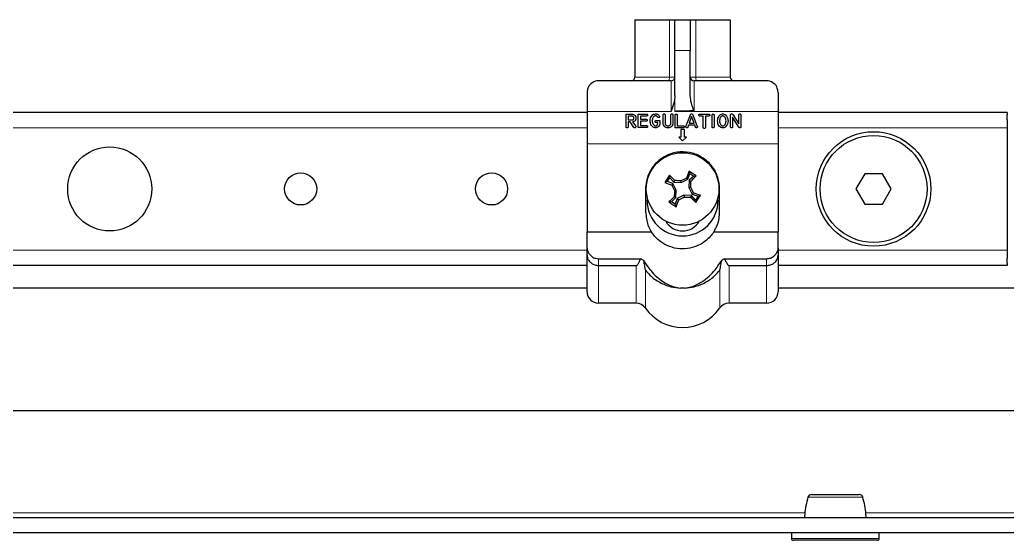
# Model space of a CAD drawing. Header units: millimetres. Extents: x -842 to 1891, y -262 to 1017.
# Drawn here: x 1567 to 1696.3, y -118.7 to -50.6 of the extents above; entities that cross this region are included whole.
import ezdxf

# ---------------------------------------------------------------- set-up
doc = ezdxf.new("R2010")
doc.units = ezdxf.units.MM

msp = doc.modelspace()

# ---------------------------------------------------------------- linework, layer by layer
at = {"color": 7, "linetype": 'Continuous', "lineweight": 25}
for p, q in [((1647.54, -50.56), (1647.54, -58.06)), ((1647.54, -50.56), (1652.07, -50.56)), ((1652.07, -50.56), (1652.79, -50.56)), ((1652.79, -50.56), (1654.79, -50.56)), ((1652.79, -54.56), (1652.79, -50.56)), ((1654.79, -50.56), (1654.79, -54.56)), ((1654.79, -50.56), (1655.52, -50.56)), ((1655.52, -50.56), (1660.04, -50.56)), ((1660.04, -50.56), (1660.04, -58.06)), ((1652.79, -60.49), (1652.79, -54.56)), ((1654.79, -60.49), (1654.79, -54.56)), ((1652.29, -58.56), (1642.79, -58.56)), ((1664.79, -58.56), (1655.29, -58.56)), ((1641.29, -60.06), (1641.29, -62.56)), ((1666.29, -60.06), (1666.29, -62.56)), ((1641.29, -62.71), (861.29, -62.71)), ((1641.29, -62.56), (1641.29, -66.81)), ((1646.39, -62.91), (1647.14, -62.91)), ((1646.39, -64.57), (1646.39, -62.91)), ((1647.15, -63.17), (1646.65, -63.17)), ((1646.65, -63.17), (1646.65, -63.67)), ((1647.99, -64.68), (1647.99, -62.91)), ((1647.99, -62.91), (1649.06, -62.91)), ((1649.05, -63.17), (1648.26, -63.17)), ((1648.26, -63.17), (1648.26, -63.58)), ((1651.25, -64.1), (1651.25, -63.02)), ((1651.52, -63.02), (1651.52, -64.09)), ((1652.26, -64.08), (1652.26, -63.02)), ((1652.52, -63.02), (1652.52, -64.08)), ((1652.81, -64.71), (1652.81, -63.04)), ((1653.07, -63.04), (1653.07, -64.44)), ((1654.23, -64.53), (1654.81, -62.99)), ((1654.97, -63.23), (1654.66, -64.11)), ((1655.29, -64.11), (1654.97, -63.23)), ((1655.13, -63.01), (1655.72, -64.53)), ((1656.06, -62.91), (1657.18, -62.91)), ((1656.48, -63.17), (1656.06, -63.17)), ((1656.48, -64.64), (1656.48, -63.17)), ((1657.18, -63.17), (1656.79, -63.17)), ((1656.79, -63.17), (1656.79, -64.64)), ((1657.65, -64.57), (1657.65, -63.04)), ((1657.92, -63.04), (1657.92, -64.57)), ((1660.07, -64.57), (1660.07, -63.01)), ((1661.17, -64.6), (1660.34, -63.33)), ((1660.34, -63.33), (1660.34, -64.57)), ((1660.35, -62.96), (1661.15, -64.2)), ((1661.15, -64.2), (1661.15, -63.02)), ((1661.42, -63.02), (1661.42, -64.57)), ((1666.29, -62.56), (1666.29, -66.81)), ((1696.29, -62.71), (1666.29, -62.71)), ((1696.29, -62.71), (1696.29, -63.01)), ((1696.29, -63.65), (1696.29, -63.01)), ((1646.65, -63.67), (1647.24, -63.67)), ((1646.94, -63.94), (1646.65, -63.94)), ((1646.65, -63.94), (1646.65, -64.57)), ((1647.43, -64.65), (1646.94, -63.94)), ((1647.25, -63.94), (1647.65, -64.51)), ((1648.26, -63.58), (1649, -63.58)), ((1649, -63.84), (1648.26, -63.84)), ((1648.26, -63.84), (1648.26, -64.42)), ((1648.26, -64.42), (1649.05, -64.42)), ((1650.33, -63.75), (1650.82, -63.75)), ((1650.53, -64.01), (1650.33, -64.01)), ((1650.82, -63.75), (1650.82, -64.04)), ((1653.07, -64.44), (1653.87, -64.44)), ((1654.57, -64.37), (1654.48, -64.62)), ((1655.38, -64.37), (1654.57, -64.37)), ((1654.66, -64.11), (1655.29, -64.11)), ((1655.48, -64.61), (1655.38, -64.37)), ((1696.29, -63.65), (1696.29, -64.71)), ((1649.06, -64.68), (1647.99, -64.68)), ((1653.87, -64.71), (1652.81, -64.71)), ((1653.29, -65.91), (1653.79, -66.41)), ((1653.54, -65.91), (1653.29, -65.91)), ((1653.54, -64.91), (1653.54, -65.91)), ((1654.04, -64.91), (1653.54, -64.91)), ((1653.79, -66.41), (1654.29, -65.91)), ((1654.04, -65.91), (1654.04, -64.91)), ((1654.29, -65.91), (1654.04, -65.91)), ((1696.29, -64.71), (1696.29, -80.71)), ((1641.29, -66.81), (1641.29, -78.31)), ((1666.29, -66.81), (1666.29, -78.31)), ((1652.11, -71.25), (1652.08, -70.92)), ((1654.49, -71.44), (1654.75, -70.69)), ((1654.75, -70.69), (1654.64, -70.38)), ((1655.25, -71.02), (1654.67, -71.56)), ((1654.75, -70.69), (1655.25, -71.02)), ((1655.25, -71.02), (1655.58, -70.99)), ((1677.64, -70.71), (1676.48, -72.71)), ((1679.95, -70.71), (1677.64, -70.71)), ((1681.1, -72.71), (1679.95, -70.71)), ((1651.78, -71.75), (1651.47, -71.86)), ((1651.78, -71.75), (1652.11, -71.25)), ((1652.53, -72.01), (1651.78, -71.75)), ((1652.11, -71.25), (1652.65, -71.83)), ((1652.53, -72.01), (1652.37, -72.2)), ((1652.97, -72.88), (1652.53, -72.01)), ((1652.65, -71.83), (1652.76, -71.61)), ((1652.65, -71.83), (1653.62, -71.88)), ((1653.62, -71.88), (1653.57, -71.65)), ((1653.62, -71.88), (1654.49, -71.44)), ((1654.49, -71.44), (1654.3, -71.28)), ((1654.67, -71.56), (1654.62, -72.53)), ((1654.67, -71.56), (1654.89, -71.67)), ((1648.94, -72.71), (1648.94, -75.71)), ((1652.97, -72.88), (1652.74, -72.93)), ((1652.92, -73.85), (1652.97, -72.88)), ((1653.97, -73.53), (1653.1, -73.97)), ((1653.97, -73.53), (1654.02, -73.76)), ((1654.94, -73.58), (1653.97, -73.53)), ((1654.62, -72.53), (1654.85, -72.48)), ((1654.62, -72.53), (1655.06, -73.4)), ((1654.94, -73.58), (1654.83, -73.8)), ((1655.48, -74.16), (1654.94, -73.58)), ((1655.06, -73.4), (1655.22, -73.21)), ((1655.06, -73.4), (1655.81, -73.66)), ((1655.81, -73.66), (1655.48, -74.16)), ((1655.81, -73.66), (1656.12, -73.55)), ((1658.64, -75.71), (1658.64, -72.71)), ((1676.48, -72.71), (1677.64, -74.71)), ((1679.95, -74.71), (1681.1, -72.71)), ((1649.14, -74.21), (1648.94, -74.21)), ((1652.34, -74.39), (1652.01, -74.42)), ((1652.34, -74.39), (1652.92, -73.85)), ((1652.84, -74.72), (1652.34, -74.39)), ((1652.92, -73.85), (1652.7, -73.74)), ((1653.1, -73.97), (1652.84, -74.72)), ((1652.84, -74.72), (1652.95, -75.03)), ((1653.1, -73.97), (1653.29, -74.13)), ((1655.48, -74.16), (1655.51, -74.49)), ((1658.64, -74.21), (1658.44, -74.21)), ((1677.64, -74.71), (1679.95, -74.71)), ((1641.29, -80.45), (1641.29, -78.31)), ((1641.29, -78.31), (1649.7, -78.31)), ((1657.89, -78.31), (1666.29, -78.31)), ((1666.29, -80.45), (1666.29, -78.31)), ((1641.29, -81.36), (1641.29, -80.45)), ((1641.29, -86.16), (1641.29, -81.36)), ((1666.29, -80.45), (1666.29, -81.36)), ((1666.29, -81.36), (1666.29, -86.16)), ((1696.29, -80.71), (1696.29, -81.76)), ((1641.29, -82.71), (861.29, -82.71)), ((1642.79, -81.84), (1648.31, -81.84)), ((1642.79, -82.74), (1647.7, -82.74)), ((1659.28, -81.84), (1664.79, -81.84)), ((1659.88, -82.74), (1664.79, -82.74)), ((1696.29, -82.71), (1666.29, -82.71)), ((1696.29, -82.41), (1696.29, -81.76)), ((1696.29, -82.41), (1696.29, -82.71)), ((1641.29, -85.71), (834.79, -85.71)), ((1722.79, -85.71), (1666.29, -85.71)), ((1647.7, -87.66), (1642.79, -87.66)), ((1664.79, -87.66), (1659.88, -87.66)), ((834.79, -101.71), (1722.79, -101.71)), ((784.09, -115.71), (1773.49, -115.71)), ((784.09, -117.71), (1773.49, -117.71)), ((1668.04, -117.71), (1668.04, -118.46)), ((1679.29, -118.71), (1668.29, -118.71)), ((1679.54, -118.46), (1679.54, -117.71))]:
    msp.add_line(p, q, dxfattribs=at)
at = {"color": 8, "linetype": 'Continuous', "lineweight": 18}
for p, q in [((1652.07, -58.06), (1652.07, -50.56)), ((1655.52, -50.56), (1655.52, -58.06)), ((1654.79, -54.56), (1652.79, -54.56)), ((1647.54, -58.06), (1652.07, -58.06)), ((1652.07, -58.06), (1652.79, -58.06)), ((1654.79, -58.06), (1655.52, -58.06)), ((1655.52, -58.06), (1660.04, -58.06)), ((1652.29, -62.56), (1652.29, -58.56)), ((1655.29, -58.56), (1655.29, -62.48)), ((1652.79, -62.56), (1652.79, -60.49)), ((1652.29, -62.56), (1641.29, -62.56)), ((1666.29, -62.56), (1652.79, -62.56)), ((1641.29, -64.71), (861.29, -64.71)), ((1696.29, -64.71), (1666.29, -64.71)), ((1666.29, -66.81), (1641.29, -66.81)), ((1641.29, -80.71), (861.29, -80.71)), ((1696.29, -80.71), (1666.29, -80.71)), ((1642.79, -81.84), (1642.79, -82.74)), ((1642.79, -82.74), (1642.79, -87.66)), ((1647.7, -87.66), (1647.7, -82.74)), ((1659.88, -82.74), (1659.88, -87.66)), ((1664.79, -82.74), (1664.79, -81.84)), ((1664.79, -87.66), (1664.79, -82.74)), ((1648.94, -83.34), (1648.94, -88.3)), ((1658.65, -88.3), (1658.65, -83.34)), ((1669.82, -115.11), (887.76, -115.11)), ((1773.19, -115.11), (1677.76, -115.11)), ((1668.04, -118.46), (1679.54, -118.46))]:
    msp.add_line(p, q, dxfattribs=at)
at = {"color": 8, "linetype": 'Continuous', "lineweight": 18, "flags": 128}
for points in [[(1652.07, -58.06), (1652.07, -58.15), (1652.06, -58.25), (1652.05, -58.33), (1652.03, -58.41), (1652.01, -58.47), (1651.98, -58.52), (1651.96, -58.55), (1651.93, -58.56)], [(1655.66, -58.56), (1655.63, -58.55), (1655.6, -58.52), (1655.58, -58.47), (1655.56, -58.41), (1655.54, -58.33), (1655.53, -58.25), (1655.52, -58.15), (1655.52, -58.06)]]:
    msp.add_lwpolyline(points, dxfattribs=at)
at = {"color": 7, "linetype": 'Continuous', "lineweight": 25}
for centre, radius in [((1678.79, -72.71), 7.5), ((1678.79, -72.71), 7), ((1578.79, -72.71), 5.5), ((1653.79, -72.71), 4.75), ((1603.79, -72.71), 2.1), ((1628.79, -72.71), 2.1)]:
    msp.add_circle(centre, radius, dxfattribs=at)
for centre, radius, start, end in [((1647.04, -58.06), 0.5, 270, 0), ((1652.29, -58.06), 0.5, 270, 0), ((1655.29, -58.06), 0.5, 180, 270), ((1660.54, -58.06), 0.5, 180, 270), ((1714.51, -112.26), 74.88, 146.4919, 147.3486), ((1603.12, -119.6), 69.05, 44.0348, 44.8347), ((1719.1, -95.12), 69.05, 159.0058, 159.8057), ((1614.24, -133.43), 74.88, 56.4919, 57.3486), ((1606.9, -22.03), 69.05, 314.0348, 314.8347), ((1676.21, -7.4), 69.05, 249.0058, 249.8057), ((1720.28, -38.94), 75.61, 206.0937, 206.7115), ((1649.78, -147.16), 75.61, 87.129, 87.7468), ((1687.56, -139.19), 75.61, 116.0937, 116.7115), ((1579.34, -68.69), 75.61, 357.129, 357.7468), ((1728.25, -76.72), 75.61, 177.129, 177.7468), ((1587.31, -106.47), 75.61, 26.0937, 26.7115), ((1631.38, -138.01), 69.05, 69.0058, 69.8057), ((1593.07, -33.15), 74.88, 326.4919, 327.3486), ((1653.79, -74.21), 4.65, 180, 0), ((1700.69, -123.38), 69.05, 134.0348, 134.8347), ((1693.35, -11.99), 74.88, 236.4919, 237.3486), ((1588.49, -50.29), 69.05, 339.0058, 339.8057), ((1620.03, -6.22), 75.61, 296.0937, 296.7115), ((1657.8, 1.75), 75.61, 267.129, 267.7468), ((1704.47, -25.81), 69.05, 224.0348, 224.8347), ((1653.79, -75.71), 2.5, 209.1764, 330.8236), ((1642.79, -86.16), 1.5, 180, 270), ((1664.79, -86.16), 1.5, 270, 0), ((1647.7, -89.16), 1.5, 34.5604, 90), ((1659.88, -89.16), 1.5, 90, 145.4396), ((1653.79, -84.96), 5.89, 214.5604, 325.4396), ((1670.68, -113.21), 0.5, 89.9982, 165.4001), ((1676.91, -113.21), 0.5, 15.316, 90.0228), ((1668.29, -118.46), 0.25, 180, 270), ((1679.29, -118.46), 0.25, 270, 0)]:
    msp.add_arc(centre, radius, start, end, dxfattribs=at)
msp.add_ellipse((17081.97, -62.56), major_axis=(15429.18, 0), ratio=0.000259, start_param=3.123591, end_param=3.141593, dxfattribs=at)
for points, knots in [([(1642.79, -58.56), (1642.79, -58.56), (1642.72, -58.56), (1642.37, -58.58), (1641.84, -58.81), (1641.38, -59.39), (1641.32, -59.87), (1641.29, -60.06)], [0, 0, 0, 0, 0.003231, 0.101221, 0.514725, 0.80586, 1, 1, 1, 1]), ([(1666.29, -60.06), (1666.27, -59.87), (1666.21, -59.39), (1665.75, -58.81), (1665.22, -58.58), (1664.87, -58.56), (1664.8, -58.56), (1664.79, -58.56)], [0, 0, 0, 0, 0.19414, 0.485275, 0.898779, 0.996769, 1, 1, 1, 1]), ([(1652.79, -60.49), (1652.76, -60.83), (1652.68, -61.53), (1652.42, -62.2), (1652.3, -62.55), (1652.29, -62.56)], [0, 0, 0, 0, 0.475461, 0.994056, 1, 1, 1, 1]), ([(1655.29, -62.48), (1655.29, -62.48), (1655.29, -62.48), (1655.28, -62.48), (1655.27, -62.46), (1655.24, -62.38), (1655.12, -62.05), (1654.89, -61.41), (1654.83, -60.82), (1654.79, -60.49)], [0, 0, 0, 0, 0.00167, 0.003889, 0.009531, 0.034361, 0.132751, 0.526214, 1, 1, 1, 1]), ([(1647.14, -62.91), (1647.22, -62.91), (1647.36, -62.92), (1647.47, -63.01), (1647.52, -63.04)], [0, 0, 0, 0, 0.559747, 1, 1, 1, 1]), ([(1647.34, -63.24), (1647.3, -63.22), (1647.25, -63.18), (1647.18, -63.17), (1647.15, -63.17)], [0, 0, 0, 0, 0.559136, 1, 1, 1, 1]), ([(1647.42, -63.43), (1647.41, -63.39), (1647.41, -63.32), (1647.36, -63.26), (1647.34, -63.24)], [0, 0, 0, 0, 0.559692, 1, 1, 1, 1]), ([(1647.52, -63.04), (1647.57, -63.11), (1647.67, -63.22), (1647.68, -63.37), (1647.68, -63.43)], [0, 0, 0, 0, 0.558947, 1, 1, 1, 1]), ([(1649.21, -63.04), (1649.21, -63.06), (1649.2, -63.1), (1649.15, -63.17), (1649.09, -63.17), (1649.05, -63.17)], [0, 0, 0, 0, 0.2810527, 0.5596626, 1, 1, 1, 1]), ([(1649.06, -62.91), (1649.08, -62.91), (1649.12, -62.91), (1649.18, -62.94), (1649.21, -62.99), (1649.21, -63.02), (1649.21, -63.04)], [0, 0, 0, 0, 0.280872, 0.559701, 0.779382, 1, 1, 1, 1]), ([(1649.55, -63.81), (1649.56, -63.67), (1649.57, -63.43), (1649.69, -63.23), (1649.75, -63.13)], [0, 0, 0, 0, 0.56034, 1, 1, 1, 1]), ([(1649.75, -63.13), (1649.82, -63.05), (1649.96, -62.91), (1650.15, -62.89), (1650.24, -62.88)], [0, 0, 0, 0, 0.559217, 1, 1, 1, 1]), ([(1650.23, -63.15), (1650.19, -63.15), (1650.12, -63.16), (1649.99, -63.23), (1649.84, -63.44), (1649.83, -63.66), (1649.81, -63.81)], [0, 0, 0, 0, 0.125332, 0.250695, 0.500738, 1, 1, 1, 1]), ([(1650.42, -63.19), (1650.39, -63.18), (1650.33, -63.15), (1650.26, -63.15), (1650.23, -63.15)], [0, 0, 0, 0, 0.558634, 1, 1, 1, 1]), ([(1650.24, -62.88), (1650.31, -62.89), (1650.43, -62.89), (1650.54, -62.95), (1650.59, -62.97)], [0, 0, 0, 0, 0.560514, 1, 1, 1, 1]), ([(1650.52, -63.31), (1650.51, -63.29), (1650.48, -63.24), (1650.44, -63.21), (1650.42, -63.19)], [0, 0, 0, 0, 0.560467, 1, 1, 1, 1]), ([(1650.63, -63.37), (1650.61, -63.37), (1650.56, -63.36), (1650.54, -63.32), (1650.52, -63.31)], [0, 0, 0, 0, 0.558039, 1, 1, 1, 1]), ([(1650.59, -62.97), (1650.62, -63), (1650.69, -63.06), (1650.74, -63.13), (1650.76, -63.16)], [0, 0, 0, 0, 0.559542, 1, 1, 1, 1]), ([(1650.79, -63.24), (1650.78, -63.26), (1650.77, -63.3), (1650.73, -63.34), (1650.68, -63.37), (1650.65, -63.37), (1650.63, -63.37)], [0, 0, 0, 0, 0.277709, 0.558209, 0.77892, 1, 1, 1, 1]), ([(1650.76, -63.16), (1650.76, -63.18), (1650.78, -63.2), (1650.79, -63.23), (1650.79, -63.24)], [0, 0, 0, 0, 0.560691, 1, 1, 1, 1]), ([(1651.25, -63.02), (1651.25, -63), (1651.26, -62.96), (1651.28, -62.91), (1651.33, -62.89), (1651.36, -62.88), (1651.37, -62.88)], [0, 0, 0, 0, 0.280849, 0.55949, 0.779158, 1, 1, 1, 1]), ([(1651.37, -62.88), (1651.39, -62.88), (1651.44, -62.89), (1651.49, -62.92), (1651.51, -62.97), (1651.52, -63), (1651.52, -63.02)], [0, 0, 0, 0, 0.28091, 0.559174, 0.779166, 1, 1, 1, 1]), ([(1652.26, -63.02), (1652.26, -63), (1652.26, -62.96), (1652.29, -62.91), (1652.34, -62.89), (1652.37, -62.88), (1652.38, -62.88)], [0, 0, 0, 0, 0.2809, 0.559498, 0.779148, 1, 1, 1, 1]), ([(1652.38, -62.88), (1652.4, -62.88), (1652.44, -62.89), (1652.5, -62.92), (1652.52, -62.97), (1652.52, -63), (1652.52, -63.02)], [0, 0, 0, 0, 0.280888, 0.559023, 0.779155, 1, 1, 1, 1]), ([(1652.81, -63.04), (1652.81, -63.02), (1652.81, -62.98), (1652.84, -62.93), (1652.89, -62.91), (1652.92, -62.91), (1652.93, -62.91)], [0, 0, 0, 0, 0.280912, 0.559405, 0.779108, 1, 1, 1, 1]), ([(1652.93, -62.91), (1652.95, -62.91), (1653, -62.91), (1653.05, -62.94), (1653.07, -62.99), (1653.07, -63.03), (1653.07, -63.04)], [0, 0, 0, 0, 0.280813, 0.559099, 0.77917, 1, 1, 1, 1]), ([(1654.81, -62.99), (1654.82, -62.98), (1654.83, -62.94), (1654.88, -62.89), (1654.93, -62.89), (1654.96, -62.88)], [0, 0, 0, 0, 0.281465, 0.561772, 1, 1, 1, 1]), ([(1654.96, -62.88), (1654.98, -62.88), (1655.02, -62.89), (1655.09, -62.93), (1655.12, -62.98), (1655.13, -63.01)], [0, 0, 0, 0, 0.281226, 0.561522, 1, 1, 1, 1]), ([(1655.93, -63.04), (1655.93, -63.02), (1655.93, -62.98), (1655.97, -62.93), (1656.02, -62.91), (1656.05, -62.91), (1656.06, -62.91)], [0, 0, 0, 0, 0.280713, 0.558701, 0.779045, 1, 1, 1, 1]), ([(1656.06, -63.17), (1656.04, -63.17), (1656, -63.17), (1655.95, -63.14), (1655.93, -63.09), (1655.93, -63.05), (1655.93, -63.04)], [0, 0, 0, 0, 0.2807603, 0.5588212, 0.7789154, 1, 1, 1, 1]), ([(1657.18, -62.91), (1657.2, -62.91), (1657.25, -62.91), (1657.31, -62.94), (1657.34, -62.99), (1657.34, -63.02), (1657.34, -63.04)], [0, 0, 0, 0, 0.280951, 0.559967, 0.779431, 1, 1, 1, 1]), ([(1657.34, -63.04), (1657.34, -63.06), (1657.34, -63.11), (1657.28, -63.17), (1657.22, -63.17), (1657.18, -63.17)], [0, 0, 0, 0, 0.281019, 0.559679, 1, 1, 1, 1]), ([(1657.65, -63.04), (1657.65, -63.02), (1657.66, -62.98), (1657.68, -62.93), (1657.73, -62.91), (1657.76, -62.91), (1657.77, -62.91)], [0, 0, 0, 0, 0.280828, 0.559417, 0.779393, 1, 1, 1, 1]), ([(1657.77, -62.91), (1657.79, -62.91), (1657.84, -62.91), (1657.89, -62.94), (1657.91, -62.99), (1657.92, -63.02), (1657.92, -63.04)], [0, 0, 0, 0, 0.2807653, 0.5591779, 0.7791749, 1, 1, 1, 1]), ([(1658.37, -63.8), (1658.38, -63.68), (1658.39, -63.46), (1658.5, -63.26), (1658.54, -63.18)], [0, 0, 0, 0, 0.5599138, 1, 1, 1, 1]), ([(1658.54, -63.18), (1658.61, -63.09), (1658.73, -62.92), (1658.93, -62.9), (1659.02, -62.88)], [0, 0, 0, 0, 0.560137, 1, 1, 1, 1]), ([(1659.02, -63.15), (1658.99, -63.15), (1658.92, -63.16), (1658.81, -63.23), (1658.76, -63.3), (1658.73, -63.35)], [0, 0, 0, 0, 0.279832, 0.559843, 1, 1, 1, 1]), ([(1659.02, -62.88), (1659.08, -62.89), (1659.2, -62.9), (1659.4, -62.99), (1659.49, -63.1), (1659.55, -63.18)], [0, 0, 0, 0, 0.280496, 0.560765, 1, 1, 1, 1]), ([(1659.36, -63.35), (1659.31, -63.29), (1659.22, -63.17), (1659.08, -63.15), (1659.02, -63.15)], [0, 0, 0, 0, 0.559596, 1, 1, 1, 1]), ([(1659.55, -63.18), (1659.61, -63.29), (1659.72, -63.48), (1659.73, -63.71), (1659.74, -63.8)], [0, 0, 0, 0, 0.559312, 1, 1, 1, 1]), ([(1660.07, -63.01), (1660.08, -62.99), (1660.08, -62.95), (1660.1, -62.91), (1660.15, -62.89), (1660.18, -62.88), (1660.19, -62.88)], [0, 0, 0, 0, 0.280941, 0.559114, 0.779089, 1, 1, 1, 1]), ([(1660.19, -62.88), (1660.21, -62.88), (1660.24, -62.89), (1660.3, -62.91), (1660.33, -62.94), (1660.35, -62.96)], [0, 0, 0, 0, 0.280638, 0.560877, 1, 1, 1, 1]), ([(1661.15, -63.02), (1661.15, -63), (1661.16, -62.96), (1661.18, -62.91), (1661.23, -62.89), (1661.26, -62.88), (1661.27, -62.88)], [0, 0, 0, 0, 0.2808879, 0.5594825, 0.7792702, 1, 1, 1, 1]), ([(1661.27, -62.88), (1661.29, -62.88), (1661.34, -62.89), (1661.39, -62.92), (1661.41, -62.97), (1661.42, -63), (1661.42, -63.02)], [0, 0, 0, 0, 0.280836, 0.55925, 0.779182, 1, 1, 1, 1]), ([(1646.51, -64.71), (1646.49, -64.7), (1646.45, -64.7), (1646.41, -64.66), (1646.39, -64.62), (1646.39, -64.59), (1646.39, -64.57)], [0, 0, 0, 0, 0.280437, 0.558281, 0.778899, 1, 1, 1, 1]), ([(1646.65, -64.57), (1646.65, -64.59), (1646.65, -64.63), (1646.61, -64.68), (1646.56, -64.7), (1646.52, -64.7), (1646.51, -64.71)], [0, 0, 0, 0, 0.280498, 0.558325, 0.778868, 1, 1, 1, 1]), ([(1647.24, -63.67), (1647.26, -63.67), (1647.3, -63.66), (1647.33, -63.64), (1647.34, -63.63)], [0, 0, 0, 0, 0.558174, 1, 1, 1, 1]), ([(1647.48, -63.85), (1647.44, -63.87), (1647.37, -63.92), (1647.28, -63.93), (1647.25, -63.94)], [0, 0, 0, 0, 0.56031, 1, 1, 1, 1]), ([(1647.34, -63.63), (1647.36, -63.61), (1647.38, -63.58), (1647.41, -63.52), (1647.42, -63.46), (1647.42, -63.43)], [0, 0, 0, 0, 0.279917, 0.56006, 1, 1, 1, 1]), ([(1647.68, -63.43), (1647.67, -63.52), (1647.66, -63.69), (1647.54, -63.8), (1647.48, -63.85)], [0, 0, 0, 0, 0.5594568, 1, 1, 1, 1]), ([(1647.68, -64.58), (1647.68, -64.6), (1647.67, -64.64), (1647.63, -64.68), (1647.58, -64.7), (1647.55, -64.7), (1647.53, -64.71)], [0, 0, 0, 0, 0.278138, 0.5585442, 0.7791606, 1, 1, 1, 1]), ([(1647.65, -64.51), (1647.66, -64.52), (1647.68, -64.54), (1647.68, -64.56), (1647.68, -64.58)], [0, 0, 0, 0, 0.561079, 1, 1, 1, 1]), ([(1649, -63.58), (1649.03, -63.58), (1649.07, -63.58), (1649.13, -63.61), (1649.15, -63.66), (1649.16, -63.69), (1649.16, -63.71)], [0, 0, 0, 0, 0.2809452, 0.5598972, 0.7795247, 1, 1, 1, 1]), ([(1649.16, -63.71), (1649.16, -63.73), (1649.15, -63.78), (1649.1, -63.84), (1649.04, -63.84), (1649, -63.84)], [0, 0, 0, 0, 0.281099, 0.559768, 1, 1, 1, 1]), ([(1649.05, -64.42), (1649.08, -64.42), (1649.12, -64.42), (1649.18, -64.45), (1649.21, -64.5), (1649.21, -64.53), (1649.21, -64.55)], [0, 0, 0, 0, 0.280912, 0.5597137, 0.7794989, 1, 1, 1, 1]), ([(1649.21, -64.55), (1649.21, -64.57), (1649.2, -64.61), (1649.15, -64.68), (1649.09, -64.68), (1649.06, -64.68)], [0, 0, 0, 0, 0.281214, 0.559901, 1, 1, 1, 1]), ([(1649.74, -64.41), (1649.68, -64.31), (1649.57, -64.12), (1649.56, -63.9), (1649.55, -63.81)], [0, 0, 0, 0, 0.559347, 1, 1, 1, 1]), ([(1650.27, -64.71), (1650.21, -64.7), (1650.09, -64.69), (1649.9, -64.6), (1649.8, -64.48), (1649.74, -64.41)], [0, 0, 0, 0, 0.280314, 0.560507, 1, 1, 1, 1]), ([(1649.81, -63.81), (1649.82, -63.89), (1649.83, -64.05), (1649.9, -64.18), (1649.93, -64.24)], [0, 0, 0, 0, 0.55998, 1, 1, 1, 1]), ([(1649.93, -64.24), (1649.98, -64.3), (1650.07, -64.41), (1650.2, -64.43), (1650.26, -64.44)], [0, 0, 0, 0, 0.560858, 1, 1, 1, 1]), ([(1650.2, -63.88), (1650.2, -63.86), (1650.2, -63.82), (1650.23, -63.77), (1650.28, -63.75), (1650.31, -63.75), (1650.33, -63.75)], [0, 0, 0, 0, 0.280637, 0.55889, 0.779144, 1, 1, 1, 1]), ([(1650.33, -64.01), (1650.31, -64.01), (1650.27, -64.01), (1650.22, -63.97), (1650.2, -63.92), (1650.2, -63.89), (1650.2, -63.88)], [0, 0, 0, 0, 0.280664, 0.558735, 0.779002, 1, 1, 1, 1]), ([(1650.26, -64.44), (1650.29, -64.44), (1650.35, -64.44), (1650.44, -64.39), (1650.48, -64.32), (1650.5, -64.27)], [0, 0, 0, 0, 0.281265, 0.561609, 1, 1, 1, 1]), ([(1650.61, -64.58), (1650.56, -64.62), (1650.45, -64.69), (1650.32, -64.7), (1650.27, -64.71)], [0, 0, 0, 0, 0.558998, 1, 1, 1, 1]), ([(1650.5, -64.27), (1650.51, -64.22), (1650.53, -64.14), (1650.53, -64.05), (1650.53, -64.01)], [0, 0, 0, 0, 0.559597, 1, 1, 1, 1]), ([(1650.82, -64.04), (1650.81, -64.16), (1650.8, -64.36), (1650.67, -64.51), (1650.61, -64.58)], [0, 0, 0, 0, 0.560493, 1, 1, 1, 1]), ([(1651.47, -64.57), (1651.4, -64.49), (1651.27, -64.36), (1651.26, -64.18), (1651.25, -64.1)], [0, 0, 0, 0, 0.558332, 1, 1, 1, 1]), ([(1651.91, -64.71), (1651.82, -64.7), (1651.66, -64.7), (1651.53, -64.61), (1651.47, -64.57)], [0, 0, 0, 0, 0.5592502, 1, 1, 1, 1]), ([(1651.52, -64.09), (1651.52, -64.15), (1651.53, -64.26), (1651.6, -64.33), (1651.64, -64.36)], [0, 0, 0, 0, 0.560313, 1, 1, 1, 1]), ([(1651.64, -64.36), (1651.68, -64.39), (1651.76, -64.44), (1651.85, -64.44), (1651.89, -64.44)], [0, 0, 0, 0, 0.559441, 1, 1, 1, 1]), ([(1651.89, -64.44), (1651.95, -64.44), (1652.05, -64.42), (1652.19, -64.34), (1652.25, -64.21), (1652.26, -64.12), (1652.26, -64.08)], [0, 0, 0, 0, 0.280935, 0.559487, 0.779245, 1, 1, 1, 1]), ([(1652.52, -64.08), (1652.52, -64.17), (1652.51, -64.36), (1652.34, -64.58), (1652.13, -64.68), (1651.98, -64.7), (1651.91, -64.71)], [0, 0, 0, 0, 0.280416, 0.558636, 0.778958, 1, 1, 1, 1]), ([(1653.87, -64.44), (1653.89, -64.44), (1653.94, -64.44), (1653.99, -64.47), (1654.02, -64.52), (1654.03, -64.56), (1654.03, -64.57)], [0, 0, 0, 0, 0.280855, 0.559718, 0.779518, 1, 1, 1, 1]), ([(1654.03, -64.57), (1654.03, -64.59), (1654.02, -64.64), (1653.97, -64.7), (1653.91, -64.7), (1653.87, -64.71)], [0, 0, 0, 0, 0.281266, 0.560078, 1, 1, 1, 1]), ([(1654.23, -64.58), (1654.23, -64.57), (1654.23, -64.55), (1654.23, -64.54), (1654.23, -64.53)], [0, 0, 0, 0, 0.559504, 1, 1, 1, 1]), ([(1654.35, -64.71), (1654.33, -64.7), (1654.29, -64.7), (1654.25, -64.66), (1654.23, -64.62), (1654.23, -64.59), (1654.23, -64.58)], [0, 0, 0, 0, 0.279579, 0.559194, 0.779582, 1, 1, 1, 1]), ([(1654.48, -64.62), (1654.47, -64.63), (1654.46, -64.66), (1654.42, -64.7), (1654.38, -64.7), (1654.35, -64.71)], [0, 0, 0, 0, 0.28077, 0.560807, 1, 1, 1, 1]), ([(1655.59, -64.71), (1655.58, -64.7), (1655.55, -64.7), (1655.5, -64.67), (1655.49, -64.63), (1655.48, -64.61)], [0, 0, 0, 0, 0.280695, 0.560335, 1, 1, 1, 1]), ([(1655.74, -64.58), (1655.73, -64.6), (1655.72, -64.64), (1655.68, -64.68), (1655.64, -64.7), (1655.61, -64.7), (1655.59, -64.71)], [0, 0, 0, 0, 0.278517, 0.558613, 0.779333, 1, 1, 1, 1]), ([(1655.72, -64.53), (1655.73, -64.54), (1655.73, -64.56), (1655.74, -64.57), (1655.74, -64.58)], [0, 0, 0, 0, 0.560081, 1, 1, 1, 1]), ([(1656.62, -64.78), (1656.6, -64.78), (1656.56, -64.77), (1656.51, -64.74), (1656.48, -64.69), (1656.48, -64.66), (1656.48, -64.64)], [0, 0, 0, 0, 0.2808221, 0.5590594, 0.7790938, 1, 1, 1, 1]), ([(1656.79, -64.64), (1656.79, -64.66), (1656.78, -64.71), (1656.72, -64.77), (1656.66, -64.78), (1656.62, -64.78)], [0, 0, 0, 0, 0.280801, 0.559621, 1, 1, 1, 1]), ([(1657.77, -64.71), (1657.75, -64.7), (1657.72, -64.7), (1657.67, -64.66), (1657.66, -64.62), (1657.65, -64.59), (1657.65, -64.57)], [0, 0, 0, 0, 0.2804367, 0.5582807, 0.7788987, 1, 1, 1, 1]), ([(1657.92, -64.57), (1657.92, -64.59), (1657.91, -64.63), (1657.87, -64.68), (1657.82, -64.7), (1657.79, -64.7), (1657.77, -64.71)], [0, 0, 0, 0, 0.280518, 0.5583, 0.778735, 1, 1, 1, 1]), ([(1658.55, -64.42), (1658.49, -64.31), (1658.39, -64.12), (1658.38, -63.9), (1658.37, -63.8)], [0, 0, 0, 0, 0.559149, 1, 1, 1, 1]), ([(1659.05, -64.71), (1658.99, -64.7), (1658.88, -64.69), (1658.7, -64.6), (1658.61, -64.49), (1658.55, -64.42)], [0, 0, 0, 0, 0.280367, 0.560574, 1, 1, 1, 1]), ([(1658.73, -63.35), (1658.7, -63.43), (1658.64, -63.58), (1658.64, -63.73), (1658.64, -63.8)], [0, 0, 0, 0, 0.559075, 1, 1, 1, 1]), ([(1658.64, -63.8), (1658.64, -63.89), (1658.65, -64.04), (1658.71, -64.18), (1658.74, -64.24)], [0, 0, 0, 0, 0.560273, 1, 1, 1, 1]), ([(1658.74, -64.24), (1658.79, -64.3), (1658.86, -64.41), (1658.99, -64.43), (1659.05, -64.44)], [0, 0, 0, 0, 0.560567, 1, 1, 1, 1]), ([(1659.05, -64.44), (1659.09, -64.44), (1659.16, -64.43), (1659.28, -64.37), (1659.34, -64.29), (1659.37, -64.25)], [0, 0, 0, 0, 0.280435, 0.560605, 1, 1, 1, 1]), ([(1659.56, -64.42), (1659.49, -64.51), (1659.35, -64.67), (1659.14, -64.7), (1659.05, -64.71)], [0, 0, 0, 0, 0.559137, 1, 1, 1, 1]), ([(1659.48, -63.8), (1659.47, -63.71), (1659.46, -63.56), (1659.39, -63.41), (1659.36, -63.35)], [0, 0, 0, 0, 0.560046, 1, 1, 1, 1]), ([(1659.37, -64.25), (1659.41, -64.17), (1659.47, -64.02), (1659.47, -63.87), (1659.48, -63.8)], [0, 0, 0, 0, 0.559133, 1, 1, 1, 1]), ([(1659.74, -63.8), (1659.73, -63.93), (1659.72, -64.15), (1659.61, -64.34), (1659.56, -64.42)], [0, 0, 0, 0, 0.559865, 1, 1, 1, 1]), ([(1660.19, -64.71), (1660.17, -64.7), (1660.14, -64.7), (1660.08, -64.65), (1660.08, -64.6), (1660.07, -64.57)], [0, 0, 0, 0, 0.281503, 0.560294, 1, 1, 1, 1]), ([(1660.34, -64.57), (1660.34, -64.59), (1660.33, -64.63), (1660.3, -64.68), (1660.24, -64.7), (1660.21, -64.7), (1660.19, -64.71)], [0, 0, 0, 0, 0.280569, 0.558477, 0.77887, 1, 1, 1, 1]), ([(1661.3, -64.71), (1661.28, -64.7), (1661.25, -64.7), (1661.2, -64.65), (1661.19, -64.62), (1661.17, -64.6)], [0, 0, 0, 0, 0.278585, 0.5588661, 1, 1, 1, 1]), ([(1661.42, -64.57), (1661.42, -64.59), (1661.41, -64.63), (1661.39, -64.68), (1661.34, -64.7), (1661.31, -64.7), (1661.3, -64.71)], [0, 0, 0, 0, 0.280953, 0.559391, 0.779073, 1, 1, 1, 1]), ([(1647.53, -64.71), (1647.52, -64.7), (1647.5, -64.7), (1647.46, -64.68), (1647.44, -64.66), (1647.43, -64.65)], [0, 0, 0, 0, 0.28022, 0.561305, 1, 1, 1, 1]), ([(1658.64, -72.71), (1658.6, -72.2), (1658.51, -71.19), (1657.74, -69.73), (1656.55, -68.61), (1655.09, -67.94), (1653.47, -67.78), (1651.87, -68.15), (1650.49, -69.04), (1649.5, -70.28), (1649.01, -71.58), (1648.96, -72.37), (1648.94, -72.71)], [0, 0, 0, 0, 0.108524, 0.217459, 0.318088, 0.417791, 0.519828, 0.622975, 0.725929, 0.827131, 0.926323, 1, 1, 1, 1]), ([(1648.94, -75.71), (1649.03, -76.33), (1649.2, -77.6), (1649.67, -78.24), (1649.69, -78.29), (1649.7, -78.31)], [0, 0, 0, 0, 0.417668, 0.852903, 1, 1, 1, 1]), ([(1657.89, -78.31), (1657.94, -78.23), (1658.05, -78.06), (1658.57, -76.99), (1658.63, -76), (1658.64, -75.71)], [0, 0, 0, 0, 0.378823, 0.812228, 1, 1, 1, 1]), ([(1657.89, -78.31), (1657.87, -78.34), (1657.83, -78.41), (1657.46, -78.91), (1656.81, -79.55), (1655.89, -80.13), (1654.73, -80.52), (1653.41, -80.61), (1652.06, -80.3), (1650.94, -79.68), (1650.21, -79), (1649.82, -78.5), (1649.71, -78.32), (1649.7, -78.31), (1649.7, -78.31)], [0, 0, 0, 0, 0.0885051, 0.1771377, 0.2628581, 0.3446937, 0.4304853, 0.5251934, 0.6256454, 0.7239113, 0.8124944, 0.894483, 0.9789968, 1, 1, 1, 1]), ([(1641.29, -80.45), (1641.31, -80.59), (1641.34, -80.87), (1641.58, -81.28), (1641.94, -81.61), (1642.36, -81.81), (1642.66, -81.83), (1642.79, -81.84)], [0, 0, 0, 0, 0.205683, 0.411346, 0.618649, 0.832339, 1, 1, 1, 1]), ([(1641.29, -81.36), (1641.29, -81.37), (1641.3, -81.48), (1641.33, -81.73), (1641.5, -82.11), (1641.84, -82.45), (1642.29, -82.69), (1642.63, -82.72), (1642.79, -82.74)], [0, 0, 0, 0, 0.017854, 0.141405, 0.356083, 0.570731, 0.785365, 1, 1, 1, 1]), ([(1664.79, -81.84), (1664.96, -81.83), (1665.3, -81.79), (1665.74, -81.54), (1666.08, -81.18), (1666.27, -80.79), (1666.29, -80.55), (1666.29, -80.45)], [0, 0, 0, 0, 0.2129, 0.425707, 0.640613, 0.853382, 1, 1, 1, 1]), ([(1664.79, -82.74), (1664.96, -82.72), (1665.3, -82.69), (1665.75, -82.45), (1666.09, -82.11), (1666.26, -81.73), (1666.29, -81.48), (1666.29, -81.37), (1666.29, -81.36)], [0, 0, 0, 0, 0.214635, 0.429269, 0.643917, 0.858595, 0.982146, 1, 1, 1, 1]), ([(1647.7, -82.74), (1647.71, -82.74), (1647.73, -82.74), (1647.76, -82.73), (1647.82, -82.69), (1647.96, -82.54), (1648.12, -82.25), (1648.24, -81.99), (1648.31, -81.84)], [0, 0, 0, 0, 0.008383, 0.019125, 0.04457, 0.140638, 0.521171, 1, 1, 1, 1]), ([(1648.68, -82.08), (1648.66, -82.06), (1648.55, -81.97), (1648.42, -81.9), (1648.31, -81.84)], [0, 0, 0, 0, 0.161974, 1, 1, 1, 1]), ([(1648.68, -82.08), (1648.7, -82.23), (1648.75, -82.51), (1648.81, -82.85), (1648.85, -83.09), (1648.91, -83.26), (1648.94, -83.34)], [0, 0, 0, 0, 0.383006, 0.690448, 0.847653, 1, 1, 1, 1]), ([(1648.68, -82.08), (1648.98, -82.54), (1649.69, -83.64), (1651.08, -84.81), (1652.44, -85.53), (1653.24, -85.65), (1653.53, -85.69)], [0, 0, 0, 0, 0.255351, 0.615516, 0.86211, 1, 1, 1, 1]), ([(1654.05, -85.69), (1654.27, -85.66), (1654.99, -85.57), (1656.35, -84.93), (1657.82, -83.73), (1658.59, -82.56), (1658.91, -82.08)], [0, 0, 0, 0, 0.101651, 0.345128, 0.729048, 1, 1, 1, 1]), ([(1658.65, -83.34), (1658.65, -83.33), (1658.65, -83.33), (1658.66, -83.32), (1658.68, -83.29), (1658.71, -83.19), (1658.78, -82.87), (1658.84, -82.49), (1658.89, -82.17), (1658.91, -82.08)], [0, 0, 0, 0, 0.003748, 0.008698, 0.018275, 0.054741, 0.199177, 0.774578, 1, 1, 1, 1]), ([(1659.28, -81.84), (1659.17, -81.9), (1659.04, -81.96), (1658.93, -82.06), (1658.91, -82.08)], [0, 0, 0, 0, 0.789403, 1, 1, 1, 1]), ([(1659.28, -81.84), (1659.3, -81.9), (1659.37, -82.04), (1659.46, -82.24), (1659.56, -82.41), (1659.63, -82.52), (1659.68, -82.6), (1659.73, -82.65), (1659.76, -82.68), (1659.79, -82.71), (1659.82, -82.72), (1659.85, -82.73), (1659.87, -82.74), (1659.88, -82.74), (1659.88, -82.74)], [0, 0, 0, 0, 0.193858, 0.459768, 0.637307, 0.756, 0.835565, 0.889145, 0.925488, 0.950425, 0.97632, 0.986721, 0.99531, 1, 1, 1, 1]), ([(1648.94, -83.34), (1649.13, -83.56), (1649.64, -84.19), (1650.75, -84.98), (1652.15, -85.55), (1653.1, -85.65), (1653.53, -85.69)], [0, 0, 0, 0, 0.169618, 0.470039, 0.762685, 1, 1, 1, 1]), ([(1654.05, -85.69), (1654.48, -85.65), (1655.44, -85.55), (1656.84, -84.98), (1657.95, -84.19), (1658.46, -83.56), (1658.65, -83.34)], [0, 0, 0, 0, 0.237351, 0.529954, 0.830331, 1, 1, 1, 1]), ([(1654.05, -85.69), (1653.96, -85.7), (1653.78, -85.71), (1653.61, -85.69), (1653.53, -85.69)], [0, 0, 0, 0, 0.558993, 1, 1, 1, 1]), ([(1670.2, -113.05), (1670.02, -113.8), (1669.79, -114.66), (1669.77, -115.58), (1669.77, -115.71)], [0, 0, 0, 0, 0.85815, 1, 1, 1, 1]), ([(1670.68, -112.71), (1670.72, -112.71), (1670.81, -112.71), (1671.36, -112.71), (1672.17, -112.71), (1673.17, -112.71), (1674.23, -112.71), (1675.01, -112.71), (1675.4, -112.71), (1675.5, -112.71)], [0, 0, 0, 0, 0.1585142, 0.3172777, 0.4758628, 0.6342467, 0.7924771, 0.950708, 1, 1, 1, 1]), ([(1675.5, -112.71), (1675.69, -112.71), (1676.16, -112.71), (1676.7, -112.71), (1676.83, -112.71), (1676.89, -112.71)], [0, 0, 0, 0, 0.256553, 0.627981, 1, 1, 1, 1]), ([(1677.82, -115.71), (1677.81, -115.58), (1677.79, -114.66), (1677.57, -113.8), (1677.38, -113.05)], [0, 0, 0, 0, 0.14185, 1, 1, 1, 1])]:
    msp.add_open_spline(points, degree=3, knots=knots, dxfattribs=at)
at = {"color": 8, "linetype": 'Continuous', "lineweight": 18}
for points, knots in [([(1675.76, -113.08), (1675.65, -113.08), (1675.2, -113.08), (1674.69, -113.08), (1673.89, -113.08), (1673.07, -113.08), (1671.92, -113.08), (1670.97, -113.08), (1670.39, -113.08), (1670.14, -113.08), (1670.21, -113.08), (1670.21, -113.08)], [0, 0, 0, 0, 0.048751, 0.204942, 0.205393, 0.362034, 0.518827, 0.675799, 0.832923, 0.989778, 1, 1, 1, 1]), ([(1677.35, -113.08), (1677.36, -113.08), (1677.42, -113.08), (1677.12, -113.08), (1676.53, -113.08), (1675.98, -113.08), (1675.76, -113.08)], [0, 0, 0, 0, 0.083271, 0.424284, 0.764725, 1, 1, 1, 1])]:
    msp.add_open_spline(points, degree=3, knots=knots, dxfattribs=at)

doc.saveas('drawing.dxf')
